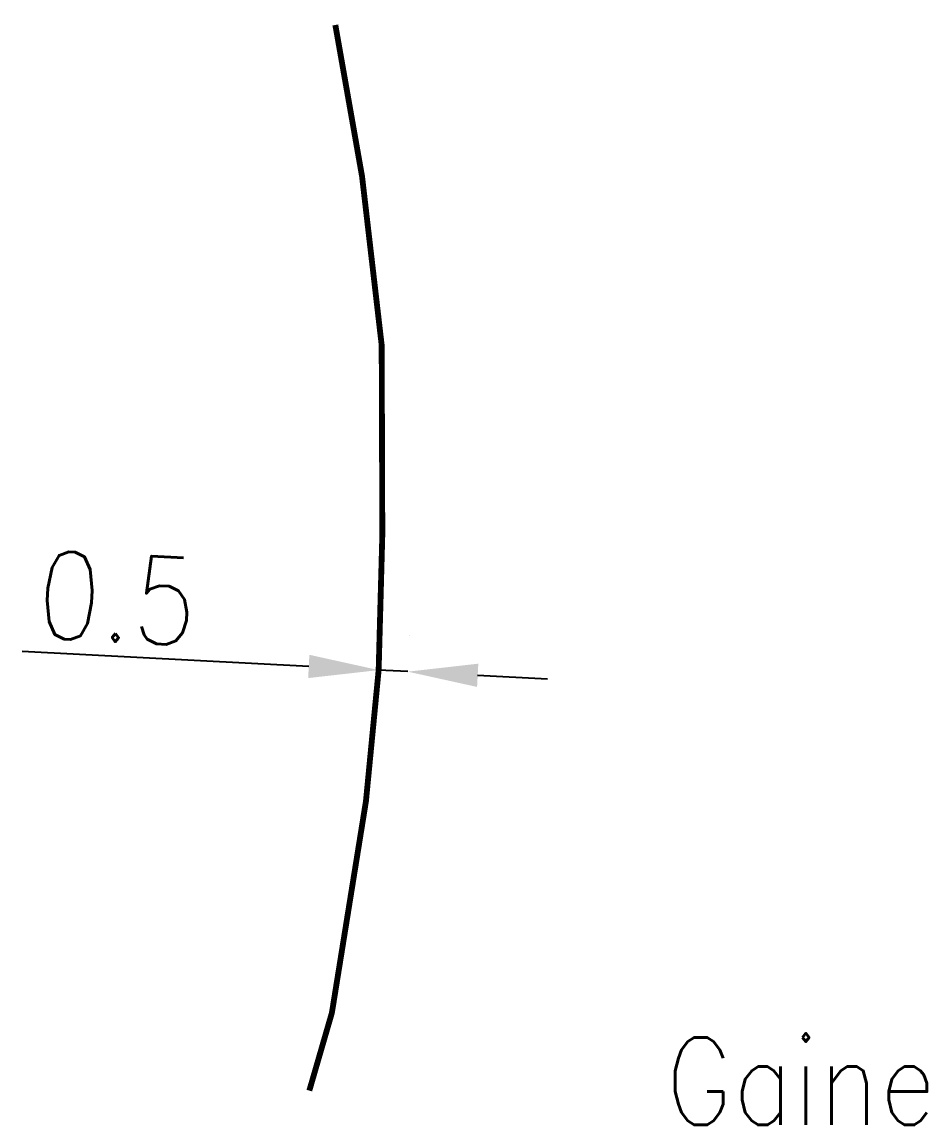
# Model space of a CAD drawing. Header units: millimetres. Extents: x 146114 to 146925, y 142419 to 143000.
# Drawn here: x 146699.22 to 146714.74, y 142572.95 to 142591.86 of the extents above; entities that cross this region are included whole.
import ezdxf

# ---------------------------------------------------------------- set-up
doc = ezdxf.new("R2010")
doc.units = ezdxf.units.MM
doc.header["$PDMODE"] = 34
doc.linetypes.add('E_ST_CU', pattern=[2000, 1000, 1000])
doc.layers.get('Defpoints').update_dxf_attribs({"linetype": 'CONTINUOUS'})
doc.layers.add('E_100', color=3, linetype='CONTINUOUS')
doc.layers.add('E_400', color=7, linetype='CONTINUOUS')
doc.styles.get("Standard").update_dxf_attribs({"font": 'romans.shx', "width": 0.85})
doc.dimstyles.get("Standard").update_dxf_attribs({"dimtxt": 1.5, "dimasz": 1.2, "dimexe": 0.625, "dimexo": 0.625, "dimgap": 0.25, "dimtad": 1, "dimdec": 1, "dimzin": 0, "dimdsep": 46, "dimtxsty": 'Standard', "dimcen": -0.5, "dimadec": 0, "dimazin": 0, "dimtfac": 1, "dimtdec": 1, "dimtmove": 0, "dimatfit": 3, "dimfxl": 1, "dimtolj": 1, "dimtzin": 0, "dimarcsym": 0})

# ---------------------------------------------------------------- blocks, each defined once
blk = doc.blocks.new('*D69')
at = {"layer": 'Defpoints', "color": 0, "linetype": 'Continuous', "transparency": 16777216}
for p in [(146705.337, 142580.745), (146705.837, 142580.718), (146705.837, 142580.718)]:
    blk.add_point(p, dxfattribs=at)
at = {"layer": 'E_100', "color": 0, "linetype": 'Continuous', "lineweight": -2, "transparency": 16777216}
for p, q in [((146705.37, 142581.369), (146705.37, 142581.369)), ((146705.869, 142581.343), (146705.869, 142581.343)), ((146704.138, 142580.807), (146699.221, 142581.065)), ((146705.837, 142580.718), (146705.337, 142580.745)), ((146707.035, 142580.656), (146708.233, 142580.593))]:
    blk.add_line(p, q, dxfattribs=at)
at = {"layer": 'E_100', "color": 0, "linetype": 'Continuous', "transparency": 16777216}
for points in [[(146704.149, 142581.007), (146704.128, 142580.608), (146705.337, 142580.745)], [(146707.046, 142580.855), (146707.025, 142580.456), (146705.837, 142580.718)]]:
    blk.add_solid(points, dxfattribs=at)
at = {"layer": 'E_100', "color": 0, "linetype": 'Continuous', "transparency": 16777216, "insert": (146700.857, 142581.98), "char_height": 1.5, "attachment_point": 5, "rotation": 357.0044}
blk.add_mtext('\\A1;0.5', dxfattribs=at)

msp = doc.modelspace()

# ---------------------------------------------------------------- linework, layer by layer
at = {"layer": 'E_100', "linetype": 'E_ST_CU', "const_width": 0.1, "flags": 128}
msp.add_lwpolyline([(146704.594, 142591.807), (146705.052, 142589.213), (146705.389, 142586.317), (146705.4, 142583.068), (146705.337, 142580.745), (146705.119, 142578.495), (146704.54, 142574.899, -0.030497), (146704.527, 142574.84), (146704.148, 142573.534)], format="xyb", dxfattribs=at)

# ---------------------------------------------------------------- texts
at = {"layer": 'E_400', "linetype": 'Continuous', "insert": (146710.259, 142572.946), "char_height": 1.5, "width": 8.1783, "attachment_point": 7}
msp.add_mtext('\\A1;Gaine', dxfattribs=at)

# ---------------------------------------------------------------- dimensions: what is measured, and where the dimension line sits
at = {"layer": 'E_100', "linetype": 'Continuous'}
dim = msp.add_linear_dim(base=(146705.837, 142580.718), p1=(146705.337, 142580.745), p2=(146705.837, 142580.718), angle=177.0044, dimstyle='Standard', dxfattribs=at)
dim.commit()
dim.dimension.update_dxf_attribs({"geometry": '*D69', "text_midpoint": (146700.805, 142580.982), "dimtype": 160})

doc.saveas('drawing.dxf')
